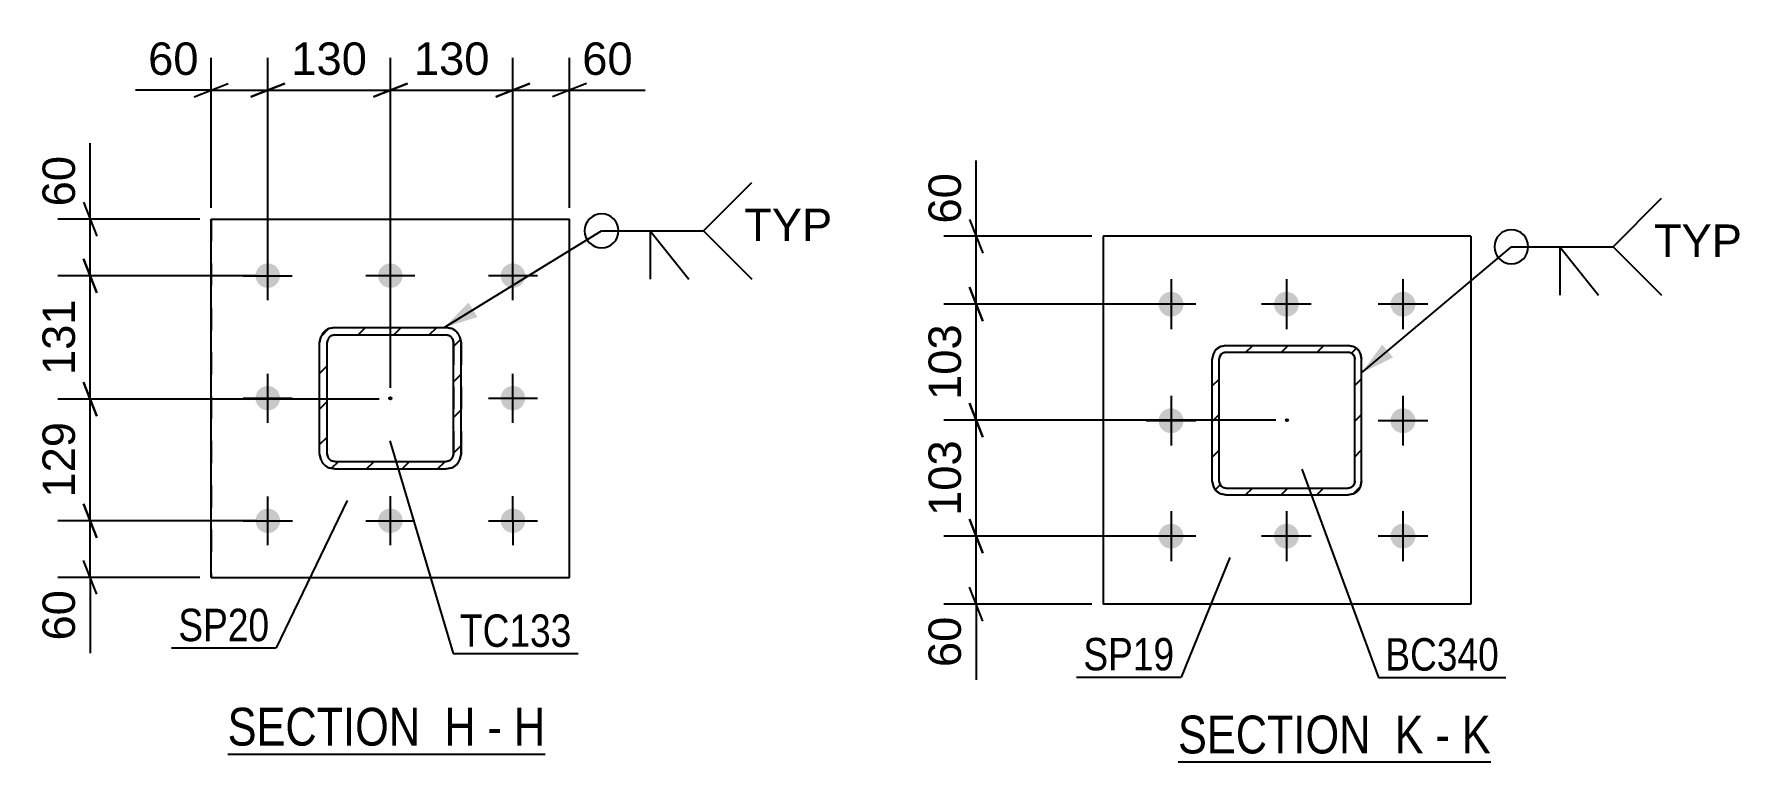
# Model space of a CAD drawing. Header units: millimetres. Extents: x -135 to 706, y -238 to 356.
# Drawn here: x 104 to 255, y -124 to -59.7 of the extents above; entities that cross this region are included whole.
import ezdxf

# ---------------------------------------------------------------- set-up
doc = ezdxf.new("R2010")
doc.units = ezdxf.units.MM
doc.linetypes.add('DXK_LINE_DOT2', pattern=[3.9198, 1.9599, -1.9599])
doc.linetypes.add('DXK_LINE_DOT3', pattern=[5.9187, 2.979, -0.9799, 0.9799, -0.9799])
doc.styles.add('Arial', font='ARIAL.TTF', dxfattribs={"height": 0.2})
doc.styles.add('Arial Narrow', font='ARIALN.TTF', dxfattribs={"height": 0.2})

# ---------------------------------------------------------------- blocks, each defined once
blk = doc.blocks.new('Unknown-284933639-16 - 4070')
at = {"color": 6, "linetype": 'Continuous'}
blk.add_line((121.13, -123.32), (149.2, -123.32), dxfattribs=at)
at = {"color": 0, "linetype": 'Continuous'}
for points in [[(139.23, -122.57), (139.23, -119.07), (121.13, -119.07), (121.13, -122.57)], [(143.05, -122.57), (143.05, -119.07), (140.28, -119.07), (140.28, -122.57)], [(145.38, -122.57), (145.38, -119.07), (144.1, -119.07), (144.1, -122.57)], [(149.2, -122.57), (149.2, -119.07), (146.43, -119.07), (146.43, -122.57)]]:
    blk.add_wipeout(points, dxfattribs=at)
at = {"color": 7, "linetype": 'Continuous', "style": 'Arial Narrow'}
for s, p in [('SECTION ', (121.13, -122.57)), ('H', (140.28, -122.57)), ('H', (146.43, -122.57)), ('-', (144.1, -122.57))]:
    blk.add_text(s, height=3.34, dxfattribs=at).set_placement(p)
blk = doc.blocks.new('Unknown-284933639-65 - 15649')
at = {"color": 6, "linetype": 'Continuous'}
blk.add_line((205.13, -124.01), (232.77, -124.01), dxfattribs=at)
at = {"color": 0, "linetype": 'Continuous'}
for points in [[(223.23, -123.26), (223.23, -119.76), (205.13, -119.76), (205.13, -123.26)], [(226.84, -123.26), (226.84, -119.76), (224.28, -119.76), (224.28, -123.26)], [(229.17, -123.26), (229.17, -119.76), (227.89, -119.76), (227.89, -123.26)], [(232.77, -123.26), (232.77, -119.76), (230.22, -119.76), (230.22, -123.26)]]:
    blk.add_wipeout(points, dxfattribs=at)
at = {"color": 7, "linetype": 'Continuous', "style": 'Arial Narrow'}
for s, p in [('SECTION ', (205.13, -123.26)), ('K', (224.28, -123.26)), ('K', (230.22, -123.26)), ('-', (227.89, -123.26))]:
    blk.add_text(s, height=3.34, dxfattribs=at).set_placement(p)
blk = doc.blocks.new('Part-284933639-4094 - 4070')
at = {"linetype": 'Continuous'}
h = blk.add_hatch(dxfattribs=at)
h.set_pattern_fill('', scale=0.7, style=0, pattern_type=0)
h.set_pattern_definition([(45, (130.0816, -85.7194), (-1.57154, 1.57154), [])])
h.paths.add_polyline_path([(130.59, -85.62), (130.08, -85.72), (129.65, -86.01), (129.36, -86.44), (129.26, -86.95), (129.26, -96.78), (129.36, -97.29), (129.65, -97.73), (130.08, -98.02), (130.59, -98.12), (140.43, -98.12), (140.94, -98.01), (141.37, -97.73), (141.66, -97.29), (141.76, -96.78), (141.76, -86.95), (141.66, -86.44), (141.37, -86.01), (140.94, -85.72), (140.43, -85.62)])
h.paths.add_polyline_path([(140.43, -86.28), (140.68, -86.33), (140.9, -86.48), (141.04, -86.69), (141.09, -86.95), (141.09, -96.78), (141.04, -97.04), (140.9, -97.25), (140.68, -97.4), (140.43, -97.45), (130.59, -97.45), (130.34, -97.4), (130.12, -97.26), (129.98, -97.04), (129.93, -96.78), (129.93, -86.95), (129.98, -86.7), (130.12, -86.48), (130.34, -86.34), (130.59, -86.28)])
blk.add_hatch(color=246, dxfattribs=at).paths.add_polyline_path([(135.51, -91.97, -1), (135.51, -91.77, -1)])
at = {"color": 7, "linetype": 'DXK_LINE_DOT2'}
for p, q in [((130.08, -85.72), (130.59, -85.62)), ((130.59, -85.62), (140.43, -85.62)), ((140.43, -85.62), (140.94, -85.72)), ((129.26, -86.95), (129.36, -86.44)), ((129.26, -96.78), (129.26, -86.95)), ((129.98, -86.7), (129.93, -86.95)), ((129.93, -96.78), (129.93, -86.95)), ((130.59, -86.28), (130.34, -86.34)), ((130.59, -86.28), (140.43, -86.28)), ((140.68, -86.33), (140.43, -86.28)), ((141.09, -86.95), (141.04, -86.69)), ((141.09, -86.95), (141.09, -96.78)), ((141.66, -86.44), (141.76, -86.95)), ((141.76, -86.95), (141.76, -96.78)), ((129.36, -97.29), (129.26, -96.78)), ((129.93, -96.78), (129.98, -97.04)), ((130.59, -98.12), (130.08, -98.02)), ((130.34, -97.4), (130.59, -97.45)), ((130.59, -97.45), (140.43, -97.45)), ((140.43, -97.45), (140.68, -97.4)), ((140.94, -98.01), (140.43, -98.12)), ((141.04, -97.04), (141.09, -96.78)), ((141.76, -96.78), (141.66, -97.29)), ((130.59, -98.12), (140.43, -98.12))]:
    blk.add_line(p, q, dxfattribs=at)
at = {"color": 2, "linetype": 'Continuous'}
for p, q in [((130.59, -85.62), (130.08, -85.72)), ((130.59, -85.62), (130.59, -85.62)), ((130.59, -85.62), (140.43, -85.62)), ((140.43, -85.62), (140.43, -85.62)), ((140.94, -85.72), (140.43, -85.62)), ((129.36, -86.44), (129.26, -86.95)), ((129.26, -86.95), (129.26, -86.95)), ((129.26, -96.78), (129.26, -86.95)), ((129.93, -86.95), (129.98, -86.7)), ((129.93, -86.95), (129.93, -86.95)), ((129.93, -96.78), (129.93, -86.95)), ((130.34, -86.34), (130.59, -86.28)), ((130.59, -86.28), (130.59, -86.28)), ((130.59, -86.28), (140.43, -86.28)), ((140.43, -86.28), (140.43, -86.28)), ((140.43, -86.28), (140.68, -86.33)), ((141.04, -86.69), (141.09, -86.95)), ((141.09, -86.95), (141.09, -86.95)), ((141.09, -96.78), (141.09, -86.95)), ((141.76, -86.95), (141.66, -86.44)), ((141.76, -86.95), (141.76, -86.95)), ((141.76, -96.78), (141.76, -86.95)), ((129.26, -96.78), (129.26, -96.78)), ((129.26, -96.78), (129.36, -97.29)), ((129.93, -96.78), (129.93, -96.78)), ((129.98, -97.04), (129.93, -96.78)), ((130.08, -98.02), (130.59, -98.12)), ((130.59, -97.45), (130.34, -97.4)), ((130.59, -97.45), (130.59, -97.45)), ((130.59, -97.45), (140.43, -97.45)), ((140.68, -97.4), (140.43, -97.45)), ((140.43, -97.45), (140.43, -97.45)), ((140.43, -98.12), (140.94, -98.01)), ((141.09, -96.78), (141.04, -97.04)), ((141.09, -96.78), (141.09, -96.78)), ((141.66, -97.29), (141.76, -96.78)), ((141.76, -96.78), (141.76, -96.78)), ((130.59, -98.12), (130.59, -98.12)), ((130.59, -98.12), (140.43, -98.12)), ((140.43, -98.12), (140.43, -98.12))]:
    blk.add_line(p, q, dxfattribs=at)
at = {"color": 7, "linetype": 'DXK_LINE_DOT3'}
blk.add_line((135.51, -91.87), (135.51, -91.87), dxfattribs=at)
at = {"color": 246, "linetype": 'DXK_LINE_DOT2'}
blk.add_line((135.51, -91.87), (135.51, -91.87), dxfattribs=at)
at = {"color": 246, "linetype": 'Continuous'}
blk.add_circle((135.51, -91.87), 0.1, dxfattribs=at)
at = {"color": 7, "linetype": 'DXK_LINE_DOT2'}
for centre, radius, start, end in [((130.59, -86.95), 1.33, 112.5099, 157.5099), ((140.43, -86.95), 1.33, 22.5099, 67.5099), ((130.59, -86.95), 0.667, 112.5099, 157.5099), ((140.43, -86.95), 0.667, 22.5099, 67.5099), ((130.59, -96.78), 1.33, 202.5099, 247.5099), ((130.59, -96.78), 0.667, 202.5099, 247.5099), ((140.43, -96.78), 0.667, 292.5099, 337.5099), ((140.43, -96.78), 1.33, 292.5099, 337.5099)]:
    blk.add_arc(centre, radius, start, end, dxfattribs=at)
at = {"color": 2, "linetype": 'Continuous'}
for centre, radius, start, end in [((130.59, -86.95), 1.33, 112.5099, 157.5099), ((140.43, -86.95), 1.33, 22.5099, 67.5099), ((130.59, -86.95), 0.667, 112.5099, 157.5099), ((140.43, -86.95), 0.667, 22.5099, 67.5099), ((130.59, -96.78), 1.33, 202.5099, 247.5099), ((130.59, -96.78), 0.667, 202.5099, 247.5099), ((140.43, -96.78), 0.667, 292.5099, 337.5099), ((140.43, -96.78), 1.33, 292.5099, 337.5099)]:
    blk.add_arc(centre, radius, start, end, dxfattribs=at)
blk = doc.blocks.new('Bolt-284933639-4110 - 4070')
at = {"linetype": 'Continuous'}
for points in [[(125.76, -81.05), (125.73, -81.27), (125.66, -81.49), (125.54, -81.68), (125.39, -81.85), (125.2, -81.98), (125, -82.07), (124.77, -82.11), (124.55, -82.11), (124.33, -82.06), (124.12, -81.97), (123.94, -81.83), (123.79, -81.66), (123.68, -81.46), (123.61, -81.25), (123.59, -81.02), (123.62, -80.8), (123.69, -80.58), (123.81, -80.39), (123.96, -80.22), (124.14, -80.09), (124.35, -80), (124.57, -79.96), (124.8, -79.96), (125.02, -80.01), (125.23, -80.1), (125.41, -80.24), (125.56, -80.41), (125.67, -80.61), (125.74, -80.82)], [(136.59, -81.05), (136.56, -81.27), (136.49, -81.49), (136.38, -81.68), (136.22, -81.85), (136.04, -81.98), (135.83, -82.07), (135.61, -82.11), (135.38, -82.11), (135.16, -82.06), (134.95, -81.97), (134.77, -81.83), (134.62, -81.66), (134.51, -81.46), (134.45, -81.25), (134.42, -81.02), (134.45, -80.8), (134.52, -80.58), (134.64, -80.39), (134.79, -80.22), (134.98, -80.09), (135.19, -80), (135.41, -79.95), (135.63, -79.96), (135.86, -80.01), (136.06, -80.1), (136.24, -80.24), (136.39, -80.41), (136.5, -80.61), (136.57, -80.82)], [(147.42, -81.05), (147.4, -81.27), (147.33, -81.48), (147.21, -81.68), (147.06, -81.85), (146.87, -81.98), (146.66, -82.07), (146.44, -82.11), (146.21, -82.11), (145.99, -82.06), (145.79, -81.96), (145.61, -81.83), (145.46, -81.66), (145.35, -81.46), (145.28, -81.24), (145.26, -81.02), (145.28, -80.79), (145.36, -80.58), (145.47, -80.38), (145.63, -80.22), (145.81, -80.09), (146.02, -80), (146.24, -79.95), (146.47, -79.96), (146.69, -80.01), (146.89, -80.1), (147.08, -80.24), (147.23, -80.41), (147.34, -80.6), (147.4, -80.82)], [(125.76, -91.88), (125.73, -92.11), (125.66, -92.32), (125.55, -92.52), (125.39, -92.68), (125.21, -92.81), (125, -92.9), (124.78, -92.95), (124.55, -92.94), (124.33, -92.89), (124.12, -92.8), (123.94, -92.66), (123.79, -92.49), (123.68, -92.3), (123.61, -92.08), (123.59, -91.86), (123.62, -91.63), (123.69, -91.42), (123.81, -91.22), (123.96, -91.05), (124.15, -90.92), (124.35, -90.83), (124.58, -90.79), (124.8, -90.79), (125.02, -90.84), (125.23, -90.94), (125.41, -91.07), (125.56, -91.24), (125.67, -91.44), (125.74, -91.66)], [(147.43, -91.88), (147.4, -92.1), (147.33, -92.32), (147.21, -92.51), (147.06, -92.68), (146.87, -92.81), (146.67, -92.9), (146.44, -92.94), (146.22, -92.94), (146, -92.89), (145.79, -92.8), (145.61, -92.66), (145.46, -92.49), (145.35, -92.29), (145.28, -92.08), (145.26, -91.85), (145.29, -91.63), (145.36, -91.41), (145.47, -91.22), (145.63, -91.05), (145.81, -90.92), (146.02, -90.83), (146.24, -90.79), (146.47, -90.79), (146.69, -90.84), (146.9, -90.93), (147.08, -91.07), (147.23, -91.24), (147.34, -91.44), (147.41, -91.65)], [(125.76, -102.72), (125.74, -102.94), (125.66, -103.15), (125.55, -103.35), (125.39, -103.52), (125.21, -103.65), (125, -103.74), (124.78, -103.78), (124.55, -103.78), (124.33, -103.73), (124.13, -103.63), (123.94, -103.5), (123.79, -103.33), (123.68, -103.13), (123.62, -102.91), (123.6, -102.69), (123.62, -102.46), (123.69, -102.25), (123.81, -102.05), (123.96, -101.89), (124.15, -101.76), (124.36, -101.67), (124.58, -101.62), (124.8, -101.63), (125.03, -101.68), (125.23, -101.77), (125.41, -101.91), (125.56, -102.08), (125.67, -102.27), (125.74, -102.49)], [(136.6, -102.71), (136.57, -102.94), (136.5, -103.15), (136.38, -103.35), (136.23, -103.51), (136.04, -103.65), (135.83, -103.73), (135.61, -103.78), (135.39, -103.78), (135.16, -103.73), (134.96, -103.63), (134.78, -103.5), (134.63, -103.33), (134.52, -103.13), (134.45, -102.91), (134.43, -102.69), (134.46, -102.46), (134.53, -102.25), (134.64, -102.05), (134.8, -101.89), (134.98, -101.76), (135.19, -101.67), (135.41, -101.62), (135.64, -101.62), (135.86, -101.67), (136.07, -101.77), (136.25, -101.9), (136.4, -102.07), (136.51, -102.27), (136.57, -102.49)], [(147.43, -102.71), (147.4, -102.94), (147.33, -103.15), (147.21, -103.35), (147.06, -103.51), (146.88, -103.64), (146.67, -103.73), (146.45, -103.78), (146.22, -103.77), (146, -103.72), (145.79, -103.63), (145.61, -103.49), (145.46, -103.32), (145.35, -103.13), (145.28, -102.91), (145.26, -102.69), (145.29, -102.46), (145.36, -102.25), (145.48, -102.05), (145.63, -101.88), (145.82, -101.75), (146.02, -101.66), (146.25, -101.62), (146.47, -101.62), (146.69, -101.67), (146.9, -101.77), (147.08, -101.9), (147.23, -102.07), (147.34, -102.27), (147.41, -102.49)]]:
    blk.add_hatch(color=1, dxfattribs=at).paths.add_polyline_path(points)
at = {"color": 1, "linetype": 'Continuous'}
for p, q in [((124.68, -83.2), (124.67, -78.87)), ((135.51, -83.2), (135.51, -78.87)), ((146.34, -83.2), (146.34, -78.87)), ((122.51, -81.04), (126.84, -81.04)), ((133.34, -81.03), (137.67, -81.03)), ((144.17, -81.03), (148.51, -81.03)), ((124.68, -94.04), (124.68, -89.7)), ((146.34, -94.03), (146.34, -89.7)), ((122.51, -91.87), (126.84, -91.87)), ((144.18, -91.87), (148.51, -91.86)), ((124.68, -104.87), (124.68, -100.54)), ((135.51, -104.87), (135.51, -100.53)), ((146.35, -104.87), (146.34, -100.53)), ((122.51, -102.7), (126.85, -102.7)), ((133.35, -102.7), (137.68, -102.7)), ((144.18, -102.7), (148.51, -102.7))]:
    blk.add_line(p, q, dxfattribs=at)
blk = doc.blocks.new('Part-284933639-4153 - 4070')
at = {"color": 2, "linetype": 'Continuous'}
for p, q in [((119.67, -76.04), (151.34, -76.03)), ((119.67, -76.04), (119.67, -76.04)), ((119.68, -107.7), (119.67, -76.04)), ((151.35, -107.7), (151.34, -76.03)), ((119.68, -107.7), (119.68, -107.7)), ((119.68, -107.7), (151.35, -107.7))]:
    blk.add_line(p, q, dxfattribs=at)
at = {"color": 7, "linetype": 'DXK_LINE_DOT2'}
for p, q in [((119.67, -76.04), (119.68, -107.7)), ((151.35, -107.7), (151.34, -76.03))]:
    blk.add_line(p, q, dxfattribs=at)
blk = doc.blocks.new('Bolt-284933639-15758 - 15649')
at = {"linetype": 'Continuous'}
for points in [[(204.51, -84.66, -1), (204.51, -82.46, -1)], [(214.71, -84.66, -1), (214.71, -82.46, -1)], [(225.01, -84.66, -1), (225.01, -82.46, -1)], [(204.51, -94.96, -1), (204.51, -92.76, -1)], [(225.01, -94.96, -1), (225.01, -92.76, -1)], [(204.51, -105.16, -1), (204.51, -102.96, -1)], [(214.71, -105.16, -1), (214.71, -102.96, -1)], [(225.01, -105.16, -1), (225.01, -102.96, -1)]]:
    blk.add_hatch(color=1, dxfattribs=at).paths.add_polyline_path(points)
at = {"color": 1, "linetype": 'Continuous'}
for p, q in [((204.51, -81.36), (204.51, -85.76)), ((214.71, -81.36), (214.71, -85.76)), ((225.01, -81.36), (225.01, -85.76)), ((206.71, -83.56), (202.31, -83.56)), ((216.91, -83.56), (212.51, -83.56)), ((227.21, -83.56), (222.81, -83.56)), ((204.51, -91.66), (204.51, -96.06)), ((225.01, -91.66), (225.01, -96.06)), ((206.71, -93.86), (202.31, -93.86)), ((227.21, -93.86), (222.81, -93.86)), ((204.51, -101.86), (204.51, -106.26)), ((214.71, -101.86), (214.71, -106.26)), ((225.01, -101.86), (225.01, -106.26)), ((206.71, -104.06), (202.31, -104.06)), ((216.91, -104.06), (212.51, -104.06)), ((227.21, -104.06), (222.81, -104.06))]:
    blk.add_line(p, q, dxfattribs=at)
blk = doc.blocks.new('Part-284933639-15677 - 15649')
at = {"linetype": 'Continuous'}
h = blk.add_hatch(dxfattribs=at)
h.set_pattern_fill('', scale=0.7, style=0, pattern_type=0)
h.set_pattern_definition([(45, (220.6228, -100.3165), (-1.57154, 1.57154), [])])
h.paths.add_polyline_path([(220.16, -100.41), (220.62, -100.32), (221.01, -100.06), (221.27, -99.67), (221.36, -99.21), (221.36, -88.41), (221.27, -87.95), (221.01, -87.56), (220.62, -87.3), (220.16, -87.21), (209.36, -87.21), (208.9, -87.3), (208.52, -87.56), (208.25, -87.95), (208.16, -88.41), (208.16, -99.21), (208.25, -99.67), (208.52, -100.06), (208.9, -100.32), (209.36, -100.41)])
h.paths.add_polyline_path([(209.36, -99.81), (209.13, -99.76), (208.94, -99.63), (208.81, -99.44), (208.76, -99.21), (208.76, -88.41), (208.81, -88.18), (208.94, -87.98), (209.13, -87.85), (209.36, -87.81), (220.16, -87.81), (220.39, -87.85), (220.59, -87.98), (220.72, -88.18), (220.76, -88.41), (220.76, -99.21), (220.72, -99.44), (220.59, -99.63), (220.39, -99.76), (220.16, -99.81)])
blk.add_hatch(color=246, dxfattribs=at).paths.add_polyline_path([(214.76, -93.91, -1), (214.76, -93.71, -1)])
at = {"color": 7, "linetype": 'DXK_LINE_DOT2'}
for p, q in [((208.9, -87.3), (209.36, -87.21)), ((209.36, -87.21), (220.16, -87.21)), ((220.16, -87.21), (220.62, -87.3)), ((208.16, -88.41), (208.25, -87.95)), ((208.16, -99.21), (208.16, -88.41)), ((208.81, -88.18), (208.76, -88.41)), ((208.76, -99.21), (208.76, -88.41)), ((208.94, -87.98), (208.81, -88.18)), ((209.13, -87.85), (208.94, -87.98)), ((209.36, -87.81), (209.13, -87.85)), ((209.36, -87.81), (220.16, -87.81)), ((220.39, -87.85), (220.16, -87.81)), ((220.59, -87.98), (220.39, -87.85)), ((220.72, -88.18), (220.59, -87.98)), ((220.76, -88.41), (220.72, -88.18)), ((220.76, -99.21), (220.76, -88.41)), ((221.27, -87.95), (221.36, -88.41)), ((221.36, -99.21), (221.36, -88.41)), ((208.25, -99.67), (208.16, -99.21)), ((208.76, -99.21), (208.81, -99.44)), ((208.81, -99.44), (208.94, -99.63)), ((220.59, -99.63), (220.72, -99.44)), ((220.72, -99.44), (220.76, -99.21)), ((221.36, -99.21), (221.27, -99.67)), ((209.36, -100.41), (208.9, -100.32)), ((208.94, -99.63), (209.13, -99.76)), ((209.13, -99.76), (209.36, -99.81)), ((209.36, -99.81), (220.16, -99.81)), ((209.36, -100.41), (220.16, -100.41)), ((220.16, -99.81), (220.39, -99.76)), ((220.62, -100.32), (220.16, -100.41)), ((220.39, -99.76), (220.59, -99.63))]:
    blk.add_line(p, q, dxfattribs=at)
at = {"color": 2, "linetype": 'Continuous'}
for p, q in [((209.36, -87.21), (208.9, -87.3)), ((209.36, -87.21), (220.16, -87.21)), ((220.62, -87.3), (220.16, -87.21)), ((208.25, -87.95), (208.16, -88.41)), ((208.16, -99.21), (208.16, -88.41)), ((208.76, -88.41), (208.81, -88.18)), ((208.76, -99.21), (208.76, -88.41)), ((208.81, -88.18), (208.94, -87.98)), ((208.94, -87.98), (209.13, -87.85)), ((209.13, -87.85), (209.36, -87.81)), ((209.36, -87.81), (220.16, -87.81)), ((220.16, -87.81), (220.39, -87.85)), ((220.39, -87.85), (220.59, -87.98)), ((220.59, -87.98), (220.72, -88.18)), ((220.72, -88.18), (220.76, -88.41)), ((220.76, -99.21), (220.76, -88.41)), ((221.36, -88.41), (221.27, -87.95)), ((221.36, -99.21), (221.36, -88.41)), ((208.16, -99.21), (208.25, -99.67)), ((208.81, -99.44), (208.76, -99.21)), ((208.94, -99.63), (208.81, -99.44)), ((220.72, -99.44), (220.59, -99.63)), ((220.76, -99.21), (220.72, -99.44)), ((221.27, -99.67), (221.36, -99.21)), ((208.9, -100.32), (209.36, -100.41)), ((209.13, -99.76), (208.94, -99.63)), ((209.36, -99.81), (209.13, -99.76)), ((209.36, -99.81), (220.16, -99.81)), ((209.36, -100.41), (220.16, -100.41)), ((220.39, -99.76), (220.16, -99.81)), ((220.16, -100.41), (220.62, -100.32)), ((220.59, -99.63), (220.39, -99.76))]:
    blk.add_line(p, q, dxfattribs=at)
at = {"color": 7, "linetype": 'DXK_LINE_DOT3'}
blk.add_line((214.76, -93.81), (214.76, -93.81), dxfattribs=at)
at = {"color": 246, "linetype": 'DXK_LINE_DOT2'}
blk.add_line((214.76, -93.81), (214.76, -93.81), dxfattribs=at)
at = {"color": 246, "linetype": 'Continuous'}
blk.add_circle((214.76, -93.81), 0.1, dxfattribs=at)
at = {"color": 7, "linetype": 'DXK_LINE_DOT2'}
for centre, start, end in [((209.36, -88.41), 112.5, 157.5), ((220.16, -88.41), 22.5, 67.5), ((209.36, -99.21), 202.5, 247.5), ((220.16, -99.21), 292.5, 337.5)]:
    blk.add_arc(centre, 1.2, start, end, dxfattribs=at)
at = {"color": 2, "linetype": 'Continuous'}
for centre, start, end in [((209.36, -88.41), 112.5, 157.5), ((220.16, -88.41), 22.5, 67.5), ((209.36, -99.21), 202.5, 247.5), ((220.16, -99.21), 292.5, 337.5)]:
    blk.add_arc(centre, 1.2, start, end, dxfattribs=at)
blk = doc.blocks.new('Part-284933639-15681 - 15649')
at = {"color": 2, "linetype": 'Continuous'}
for p, q in [((231.01, -77.56), (198.51, -77.56)), ((198.51, -77.56), (198.51, -110.06)), ((231.01, -77.56), (231.01, -110.06)), ((231.01, -110.06), (198.51, -110.06))]:
    blk.add_line(p, q, dxfattribs=at)
blk = doc.blocks.new('StraightDimension-284933639-4182 - 4070')
at = {"color": 7, "linetype": 'Continuous'}
for p, q in [((108.38, -101.2), (109.58, -104.2)), ((123.68, -102.7), (106.13, -102.7)), ((108.98, -107.7), (108.98, -102.7)), ((109.58, -109.2), (108.38, -106.2)), ((118.68, -107.7), (106.13, -107.7))]:
    blk.add_line(p, q, dxfattribs=at)
at = {"color": 0}
blk.add_wipeout([(108.23, -108.23), (104.03, -108.23), (104.03, -113.88), (108.23, -113.88)], dxfattribs=at)
at = {"color": 7, "linetype": 'Continuous'}
blk.add_line((108.98, -107.7), (108.98, -114.4), dxfattribs=at)
blk.add_line((108.98, -107.7), (108.98, -114.4), dxfattribs=at)
at = {"color": 3, "style": 'Arial'}
blk.add_text('60', height=2.865, rotation=90.0002, dxfattribs=at).set_placement((107.63, -113.28))
blk = doc.blocks.new('StraightDimension-284933639-4192 - 4070')
at = {"color": 7, "linetype": 'Continuous'}
for p, q in [((108.38, -90.44), (109.58, -93.44)), ((134.51, -91.94), (106.13, -91.94)), ((108.98, -102.7), (108.98, -91.94)), ((109.58, -104.2), (108.38, -101.2)), ((123.68, -102.7), (106.13, -102.7))]:
    blk.add_line(p, q, dxfattribs=at)
at = {"color": 0}
blk.add_wipeout([(108.23, -93.38), (104.03, -93.38), (104.03, -101.25), (108.23, -101.25)], dxfattribs=at)
at = {"color": 3, "style": 'Arial'}
blk.add_text('129', height=2.865, rotation=90.0002, dxfattribs=at).set_placement((107.63, -100.65))
blk = doc.blocks.new('StraightDimension-284933639-4201 - 4070')
at = {"color": 7, "linetype": 'Continuous'}
for p, q in [((108.38, -79.54), (109.58, -82.54)), ((123.67, -81.04), (106.13, -81.04)), ((108.98, -91.94), (108.98, -81.04)), ((109.58, -93.44), (108.38, -90.44)), ((134.51, -91.94), (106.13, -91.94))]:
    blk.add_line(p, q, dxfattribs=at)
at = {"color": 0}
blk.add_wipeout([(108.23, -82.55), (104.03, -82.55), (104.03, -90.42), (108.23, -90.42)], dxfattribs=at)
at = {"color": 3, "style": 'Arial'}
blk.add_text('131', height=2.865, rotation=90.0002, dxfattribs=at).set_placement((107.63, -89.82))
blk = doc.blocks.new('StraightDimension-284933639-4210 - 4070')
at = {"color": 7, "linetype": 'Continuous'}
for p, q in [((108.38, -74.54), (109.58, -77.54)), ((118.67, -76.04), (106.13, -76.04)), ((108.98, -81.04), (108.98, -76.04)), ((109.58, -82.54), (108.38, -79.54)), ((123.67, -81.04), (106.13, -81.04))]:
    blk.add_line(p, q, dxfattribs=at)
at = {"color": 0}
blk.add_wipeout([(108.23, -69.86), (104.03, -69.86), (104.03, -75.51), (108.23, -75.51)], dxfattribs=at)
at = {"color": 7, "linetype": 'Continuous'}
blk.add_line((108.98, -76.04), (108.98, -69.34), dxfattribs=at)
blk.add_line((108.98, -76.04), (108.98, -69.34), dxfattribs=at)
at = {"color": 3, "style": 'Arial'}
blk.add_text('60', height=2.865, rotation=90.0002, dxfattribs=at).set_placement((107.63, -74.91))
blk = doc.blocks.new('StraightDimension-284933639-4221 - 4070')
at = {"color": 7, "linetype": 'Continuous'}
for p, q in [((146.34, -80.03), (146.34, -61.79)), ((151.34, -75.03), (151.34, -61.79)), ((144.84, -65.24), (147.84, -64.04)), ((146.34, -64.64), (151.34, -64.64)), ((152.84, -64.04), (149.84, -65.24))]:
    blk.add_line(p, q, dxfattribs=at)
at = {"color": 0}
blk.add_wipeout([(157.51, -63.89), (157.51, -59.69), (151.87, -59.69), (151.87, -63.89)], dxfattribs=at)
at = {"color": 7, "linetype": 'Continuous'}
blk.add_line((151.34, -64.64), (158.04, -64.64), dxfattribs=at)
blk.add_line((151.34, -64.64), (158.04, -64.64), dxfattribs=at)
at = {"color": 3, "style": 'Arial'}
blk.add_text('60', height=2.865, dxfattribs=at).set_placement((152.47, -63.29))
blk = doc.blocks.new('StraightDimension-284933639-4231 - 4070')
at = {"color": 7, "linetype": 'Continuous'}
for p, q in [((135.51, -90.94), (135.51, -61.79)), ((146.34, -80.03), (146.34, -61.79)), ((134.01, -65.24), (137.01, -64.04)), ((135.51, -64.64), (146.34, -64.64)), ((147.84, -64.04), (144.84, -65.24))]:
    blk.add_line(p, q, dxfattribs=at)
at = {"color": 0}
blk.add_wipeout([(144.86, -63.89), (144.86, -59.69), (136.99, -59.69), (136.99, -63.89)], dxfattribs=at)
at = {"color": 3, "style": 'Arial'}
blk.add_text('130', height=2.865, dxfattribs=at).set_placement((137.59, -63.29))
blk = doc.blocks.new('StraightDimension-284933639-4240 - 4070')
at = {"color": 7, "linetype": 'Continuous'}
for p, q in [((124.67, -80.04), (124.67, -61.79)), ((135.51, -90.94), (135.51, -61.79)), ((123.17, -65.24), (126.17, -64.04)), ((124.67, -64.64), (135.51, -64.64)), ((137.01, -64.04), (134.01, -65.24))]:
    blk.add_line(p, q, dxfattribs=at)
at = {"color": 0}
blk.add_wipeout([(134.03, -63.89), (134.03, -59.69), (126.16, -59.69), (126.16, -63.89)], dxfattribs=at)
at = {"color": 3, "style": 'Arial'}
blk.add_text('130', height=2.865, dxfattribs=at).set_placement((126.76, -63.29))
blk = doc.blocks.new('StraightDimension-284933639-4249 - 4070')
at = {"color": 7, "linetype": 'Continuous'}
for p, q in [((119.67, -75.04), (119.67, -61.79)), ((124.67, -80.04), (124.67, -61.79)), ((118.17, -65.24), (121.17, -64.04)), ((119.67, -64.64), (124.67, -64.64)), ((126.17, -64.04), (123.17, -65.24))]:
    blk.add_line(p, q, dxfattribs=at)
at = {"color": 0}
blk.add_wipeout([(119.15, -63.89), (119.15, -59.69), (113.5, -59.69), (113.5, -63.89)], dxfattribs=at)
at = {"color": 7, "linetype": 'Continuous'}
blk.add_line((119.67, -64.64), (112.98, -64.64), dxfattribs=at)
blk.add_line((119.67, -64.64), (112.98, -64.64), dxfattribs=at)
at = {"color": 3, "style": 'Arial'}
blk.add_text('60', height=2.865, dxfattribs=at).set_placement((114.1, -63.29))
blk = doc.blocks.new('StraightDimension-284933639-16682 - 15649')
at = {"color": 7, "linetype": 'Continuous'}
for p, q in [((186.69, -82.06), (187.89, -85.06)), ((203.51, -83.56), (184.44, -83.56)), ((187.29, -93.81), (187.29, -83.56)), ((187.89, -95.31), (186.69, -92.31)), ((213.76, -93.81), (184.44, -93.81))]:
    blk.add_line(p, q, dxfattribs=at)
at = {"color": 0}
blk.add_wipeout([(186.54, -84.75), (182.34, -84.75), (182.34, -92.62), (186.54, -92.62)], dxfattribs=at)
at = {"color": 3, "style": 'Arial'}
blk.add_text('103', height=2.865, rotation=90.0002, dxfattribs=at).set_placement((185.94, -92.02))
blk = doc.blocks.new('StraightDimension-284933639-16681 - 15649')
at = {"color": 7, "linetype": 'Continuous'}
for p, q in [((186.69, -76.06), (187.89, -79.06)), ((197.51, -77.56), (184.44, -77.56)), ((187.29, -83.56), (187.29, -77.56)), ((187.89, -85.06), (186.69, -82.06)), ((203.51, -83.56), (184.44, -83.56))]:
    blk.add_line(p, q, dxfattribs=at)
at = {"color": 0}
blk.add_wipeout([(186.54, -71.39), (182.34, -71.39), (182.34, -77.03), (186.54, -77.03)], dxfattribs=at)
at = {"color": 7, "linetype": 'Continuous'}
blk.add_line((187.29, -77.56), (187.29, -70.86), dxfattribs=at)
blk.add_line((187.29, -77.56), (187.29, -70.86), dxfattribs=at)
at = {"color": 3, "style": 'Arial'}
blk.add_text('60', height=2.865, rotation=90.0002, dxfattribs=at).set_placement((185.94, -76.43))
blk = doc.blocks.new('StraightDimension-284933639-16683 - 15649')
at = {"color": 7, "linetype": 'Continuous'}
for p, q in [((186.69, -92.31), (187.89, -95.31)), ((213.76, -93.81), (184.44, -93.81)), ((187.29, -104.06), (187.29, -93.81)), ((187.89, -105.56), (186.69, -102.56)), ((203.51, -104.06), (184.44, -104.06))]:
    blk.add_line(p, q, dxfattribs=at)
at = {"color": 0}
blk.add_wipeout([(186.54, -95), (182.34, -95), (182.34, -102.87), (186.54, -102.87)], dxfattribs=at)
at = {"color": 3, "style": 'Arial'}
blk.add_text('103', height=2.865, rotation=90.0002, dxfattribs=at).set_placement((185.94, -102.27))
blk = doc.blocks.new('StraightDimension-284933639-16684 - 15649')
at = {"color": 7, "linetype": 'Continuous'}
for p, q in [((186.69, -102.56), (187.89, -105.56)), ((203.51, -104.06), (184.44, -104.06)), ((187.29, -110.06), (187.29, -104.06)), ((187.89, -111.56), (186.69, -108.56)), ((197.51, -110.06), (184.44, -110.06))]:
    blk.add_line(p, q, dxfattribs=at)
at = {"color": 0}
blk.add_wipeout([(186.54, -110.58), (182.34, -110.58), (182.34, -116.23), (186.54, -116.23)], dxfattribs=at)
at = {"color": 7, "linetype": 'Continuous'}
blk.add_line((187.29, -110.06), (187.29, -116.76), dxfattribs=at)
blk.add_line((187.29, -110.06), (187.29, -116.76), dxfattribs=at)
at = {"color": 3, "style": 'Arial'}
blk.add_text('60', height=2.865, rotation=90.0002, dxfattribs=at).set_placement((185.94, -115.63))
blk = doc.blocks.new('Mark-284933639-4090 - 4070')
at = {"color": 0}
blk.add_wipeout([(151.52, -113.84), (151.52, -110.84), (141.66, -110.84), (141.66, -113.84)], dxfattribs=at)
blk.add_wipeout([(151.52, -113.84), (151.52, -110.84), (141.66, -110.84), (141.66, -113.84)], dxfattribs=at)
at = {"color": 30, "linetype": 'Continuous'}
for p, q in [((135.45, -95.62), (141.06, -114.44)), ((141.06, -114.44), (152.12, -114.44))]:
    blk.add_line(p, q, dxfattribs=at)
at = {"color": 3, "style": 'Arial Narrow'}
blk.add_text('TC133', height=2.863, dxfattribs=at).set_placement((141.66, -113.84))
blk = doc.blocks.new('WeldMark-284933639-4259 - 4070')
at = {"linetype": 'Continuous'}
blk.add_hatch(color=30, dxfattribs=at).paths.add_polyline_path([(143.21, -84.69), (140.26, -85.62), (142.42, -83.41)])
at = {"color": 30, "linetype": 'Continuous'}
for p, q in [((140.26, -85.62), (154.18, -77.08)), ((154.18, -77.08), (163.18, -77.08))]:
    blk.add_line(p, q, dxfattribs=at)
at = {"color": 3, "linetype": 'Continuous'}
for q in [(161.9, -81.36), (158.47, -81.36)]:
    blk.add_line((158.47, -77.08), q, dxfattribs=at)
for start, end in [(90, 270), (270, 90)]:
    blk.add_arc((154.18, -77.08), 1.5, start, end, dxfattribs=at)
at = {"color": 0, "linetype": 'Continuous'}
blk.add_wipeout([(174.56, -77.98), (174.56, -74.98), (166.78, -74.98), (166.78, -77.98)], dxfattribs=at)
blk.add_wipeout([(174.56, -77.98), (174.56, -74.98), (166.78, -74.98), (166.78, -77.98)], dxfattribs=at)
at = {"color": 3, "linetype": 'Continuous'}
for q in [(167.47, -72.79), (167.47, -81.36)]:
    blk.add_line((163.18, -77.08), q, dxfattribs=at)
at = {"color": 3, "linetype": 'Continuous', "style": 'Arial'}
blk.add_text('TYP', height=2.865, dxfattribs=at).set_placement((166.78, -77.98))
blk = doc.blocks.new('Mark-284933639-4149 - 4070')
at = {"color": 0}
blk.add_wipeout([(124.81, -113.34), (124.81, -110.34), (116.77, -110.34), (116.77, -113.34)], dxfattribs=at)
blk.add_wipeout([(124.81, -113.34), (124.81, -110.34), (116.77, -110.34), (116.77, -113.34)], dxfattribs=at)
at = {"color": 30, "linetype": 'Continuous'}
for p in [(131.68, -100.9), (116.17, -113.94)]:
    blk.add_line(p, (125.41, -113.94), dxfattribs=at)
at = {"color": 3, "style": 'Arial Narrow'}
blk.add_text('SP20', height=2.863, dxfattribs=at).set_placement((116.77, -113.34))
blk = doc.blocks.new('Mark-284933639-16816 - 15649')
at = {"color": 0}
blk.add_wipeout([(233.5, -115.94), (233.5, -112.94), (223.45, -112.94), (223.45, -115.94)], dxfattribs=at)
blk.add_wipeout([(233.5, -115.94), (233.5, -112.94), (223.45, -112.94), (223.45, -115.94)], dxfattribs=at)
at = {"color": 30, "linetype": 'Continuous'}
for p, q in [((216.08, -98.15), (222.85, -116.54)), ((222.85, -116.54), (234.1, -116.54))]:
    blk.add_line(p, q, dxfattribs=at)
at = {"color": 3, "style": 'Arial Narrow'}
blk.add_text('BC340', height=2.863, dxfattribs=at).set_placement((223.45, -115.94))
blk = doc.blocks.new('Mark-284933639-16819 - 15649')
at = {"color": 0}
blk.add_wipeout([(204.8, -115.92), (204.8, -112.92), (196.76, -112.92), (196.76, -115.92)], dxfattribs=at)
blk.add_wipeout([(204.8, -115.92), (204.8, -112.92), (196.76, -112.92), (196.76, -115.92)], dxfattribs=at)
at = {"color": 30, "linetype": 'Continuous'}
for p in [(209.72, -105.94), (196.16, -116.52)]:
    blk.add_line(p, (205.4, -116.52), dxfattribs=at)
at = {"color": 3, "style": 'Arial Narrow'}
blk.add_text('SP19', height=2.863, dxfattribs=at).set_placement((196.76, -115.92))
blk = doc.blocks.new('WeldMark-284933639-16840 - 15649')
at = {"linetype": 'Continuous'}
blk.add_hatch(color=30, dxfattribs=at).paths.add_polyline_path([(224.14, -88.27), (221.36, -89.63), (223.17, -87.13)])
at = {"color": 30, "linetype": 'Continuous'}
for p, q in [((221.36, -89.63), (234.59, -78.48)), ((234.59, -78.48), (243.59, -78.48))]:
    blk.add_line(p, q, dxfattribs=at)
at = {"color": 3, "linetype": 'Continuous'}
for q in [(242.3, -82.77), (238.87, -82.77)]:
    blk.add_line((238.87, -78.48), q, dxfattribs=at)
for start, end in [(90, 270), (270, 90)]:
    blk.add_arc((234.59, -78.48), 1.5, start, end, dxfattribs=at)
at = {"color": 0, "linetype": 'Continuous'}
blk.add_wipeout([(254.96, -79.38), (254.96, -76.38), (247.19, -76.38), (247.19, -79.38)], dxfattribs=at)
blk.add_wipeout([(254.96, -79.38), (254.96, -76.38), (247.19, -76.38), (247.19, -79.38)], dxfattribs=at)
at = {"color": 3, "linetype": 'Continuous'}
for q in [(247.87, -74.19), (247.87, -82.77)]:
    blk.add_line((243.59, -78.48), q, dxfattribs=at)
at = {"color": 3, "linetype": 'Continuous', "style": 'Arial'}
blk.add_text('TYP', height=2.865, dxfattribs=at).set_placement((247.19, -79.38))

msp = doc.modelspace()

# ---------------------------------------------------------------- block references
for name in ['Part-284933639-4153 - 4070', 'Part-284933639-15681 - 15649', 'Bolt-284933639-4110 - 4070', 'Bolt-284933639-15758 - 15649', 'Part-284933639-4094 - 4070', 'Part-284933639-15677 - 15649', 'Unknown-284933639-16 - 4070', 'Unknown-284933639-65 - 15649']:
    msp.add_blockref(name, (0, 0))

# ---------------------------------------------------------------- next in the draw order: block references
for name in ['StraightDimension-284933639-4221 - 4070', 'WeldMark-284933639-16840 - 15649', 'StraightDimension-284933639-16682 - 15649', 'Mark-284933639-4090 - 4070', 'Mark-284933639-16816 - 15649', 'StraightDimension-284933639-4182 - 4070']:
    msp.add_blockref(name, (0, 0))

# ---------------------------------------------------------------- next in the draw order: block references
for name in ['StraightDimension-284933639-16681 - 15649', 'StraightDimension-284933639-4192 - 4070', 'StraightDimension-284933639-16683 - 15649']:
    msp.add_blockref(name, (0, 0))

# ---------------------------------------------------------------- next in the draw order: block references
for name in ['StraightDimension-284933639-4201 - 4070', 'Mark-284933639-4149 - 4070', 'StraightDimension-284933639-16684 - 15649']:
    msp.add_blockref(name, (0, 0))

# ---------------------------------------------------------------- next in the draw order: block references
for name in ['StraightDimension-284933639-4231 - 4070', 'StraightDimension-284933639-4210 - 4070', 'Mark-284933639-16819 - 15649']:
    msp.add_blockref(name, (0, 0))

# ---------------------------------------------------------------- next in the draw order: block references
for name in ['StraightDimension-284933639-4240 - 4070', 'WeldMark-284933639-4259 - 4070']:
    msp.add_blockref(name, (0, 0))

# ---------------------------------------------------------------- next in the draw order: block references
msp.add_blockref('StraightDimension-284933639-4249 - 4070', (0, 0))

doc.saveas('drawing.dxf')
